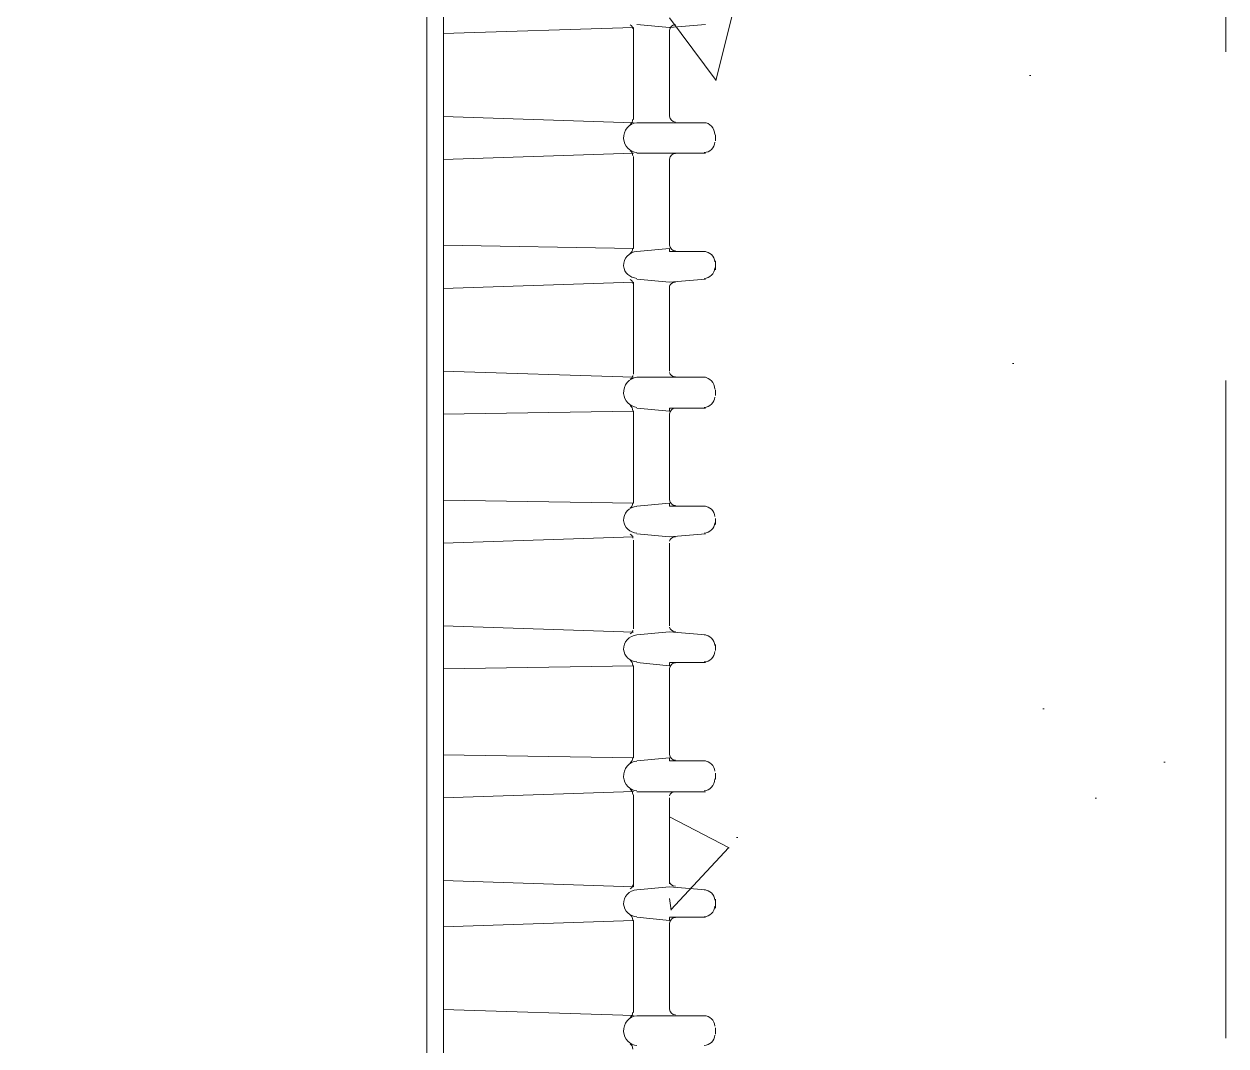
# Model space of a CAD drawing. Header units: millimetres. Extents: x -44713 to 26888, y -13000 to 43000.
# Drawn here: x 4566 to 4680.3, y 19948 to 20045.1 of the extents above; entities that cross this region are included whole.
import ezdxf

# ---------------------------------------------------------------- set-up
doc = ezdxf.new("R2010")
doc.units = ezdxf.units.MM
doc.header["$MEASUREMENT"] = 0
doc.linetypes.add('1735 X DT-5BR-RFP$0$DASH2', pattern=[0.375, 0.25, -0.125])
doc.layers.add('00-First Floor Projection', color=1, linetype='Continuous')
doc.layers.add('1735 X DT-5BR-RFP$0$0-MEP', color=251, linetype='Continuous', lineweight=20)

# ---------------------------------------------------------------- blocks, each defined once
blk = doc.blocks.new('1735 X DT-5BR-RFP$0$CU')
at = {"lineweight": 9, "ltscale": 0.1}
h = blk.add_hatch(dxfattribs=at)
h.set_pattern_fill('AR-CONC', color=256, scale=0.5, angle=32.50811999183522)
h.set_pattern_definition([(82.50811999183522, (0, 0), (81.10254330095633, 42.23392577497985), [9.525, -104.775]), (27.50811999183522, (0, 0), (-66.1994597641496, 71.09033509234848), [7.62, -83.820292085]), (132.9595646918352, (6.758523744466583, 3.519482244955815), (14.90308542681691, 113.3242574543215), [8.0950044, -89.0451223]), (78.69231999183522, (-13.65044587371189, 21.42020838948263), (125.5997257437213, 55.11406200192461), [14.2875, -157.1625]), (129.1436776018352, (-3.183817869457497, 26.01305301841987), (33.61750201465298, 168.1218785817081), [12.14251157, -133.56780408]), (23.6922711618352, (-13.65044587371189, 21.42020838948263), (33.61750202360966, 168.1218785801892), [11.429983535, -125.72986596]), (53.50811999183522, (0.4722697894573944, 22.89037922896792), (91.40900410328017, -2.380665639056851), [9.525, -104.775]), (358.5081199918352, (0.4722697894573944, 22.89037922896792), (-23.43377039453712, 94.2710602366183), [7.62, -83.82]), (103.9595649918352, (8.08968680935951, 22.69199040262853), (67.97523331074093, 91.89039490757936), [8.0950044, -89.04496879999999]), (70.00811999183523, (0, 0), (-21.41841449266676, 36.48321583742752), [0, -82.80399999999999, 0, -85.08999999999999, 0, -84.13749999999999]), (40.00811999183522, (0, 0), (1.255542939637092, 60.19698770824607), [0, -48.514, 0, -80.899, 0, -32.0675]), (0.008119991835219147, (-23.88353235427313, -15.22024714918876), (58.71217940796659, 34.01892106647043), [0, -31.75, 0, -99.06, 0, -131.445]), (350.0081199918353, (-34.59363654901445, -22.04547008604471), (55.62746051659537, 50.52500215303928), [0, -41.275, 0, -65.786, 0, -93.345])])
h.paths.add_polyline_path([(-395.2321804501119, -112.027635118541), (-371.195089462045, -128.7859550715281), (-295.8544211835325, -128.4562289905363), (-272.9062556020396, -112.0489274971637), (-273.5281810198928, -112.0803437644649), (-274.1483610483072, -112.1311913262635), (-274.766102336844, -112.201157901823), (-275.3809171059997, -112.2899383425632), (-275.9923175762722, -112.3972274999046), (-276.5998159681578, -112.5227202252675), (-277.2029245021539, -112.6661113700719), (-277.8011553987574, -112.8270957857382), (-278.3940208784649, -113.0053683236865), (-278.9810331617734, -113.2006238353371), (-279.5617044691792, -113.4125571721098), (-280.135547021181, -113.6408631854257), (-280.7020730382753, -113.8852367267047), (-281.260794740957, -114.1453726473663), (-281.811224349725, -114.4209657988315), (-282.3528740850757, -114.7117110325203), (-282.8852561675052, -115.0173031998525), (-283.4078828175116, -115.3374371522491), (-283.9202662555936, -115.6718077411307), (-284.4219187022425, -116.0201098179152), (-284.9123523779613, -116.3820382340253), (-285.3910795032434, -116.7572878408803), (-285.857612298587, -117.1455534899002), (-286.3114629844881, -117.5465300325054), (-286.7521437814451, -117.9599123201166), (-287.1791669099536, -118.3853952041529), (-287.5920445905118, -118.8226735360355), (-287.9902890436134, -119.271442167183), (-288.3734124897601, -119.7313959490195), (-288.7409271494471, -120.2022297329623), (-289.0923452431691, -120.6836383704302), (-289.4271789914256, -121.1753167128455), (-289.7449406147135, -121.6769596116306), (-289.7823728331305, -121.7335422717349), (-290.613920628692, -122.9902235978662), (-291.0534205775628, -123.7747451156106), (-291.5428628323642, -124.52317652062), (-292.0797515880421, -125.2340409210802), (-292.6615910395412, -125.9058614251754), (-293.2858853818073, -126.5371611410915), (-293.9501388097851, -127.1264631770132), (-294.6518555184207, -127.6722906411263), (-295.3885397026589, -128.1731666416152), (-296.157695557445, -128.6276142866658), (-296.9568272777254, -129.0341566844633), (-297.7834390584445, -129.3913169431926), (-298.6350350945473, -129.6976181710389), (-299.5091195809796, -129.9515834761875), (-300.4031967126875, -130.1517359668239), (-301.3147706846152, -130.2965987511329), (-302.2413456917093, -130.3846949373), (-303.1804259289254, -130.4145476335107), (-364.6203752431205, -130.4145476335107), (-365.1898010122152, -130.4035298794015), (-365.7555730021945, -130.3704567393594), (-366.3172984153127, -130.3153005596093), (-366.874609097982, -130.2380332095397), (-367.4271368966207, -130.1386265585384), (-367.9745136576428, -130.0170524759938), (-368.5163712274661, -129.8732828312932), (-369.0523414525056, -129.7072894938253), (-369.5820561791785, -129.5190443329781), (-370.1051472538996, -129.3085192181391), (-370.6212465230832, -129.0756860186978), (-371.129985833147, -128.8205166040408), (-371.6309970305077, -128.5429828435554), (-372.1239119615802, -128.2430566066321), (-372.6083624727802, -127.9207097626577), (-373.0839804105231, -127.5759141810202), (-373.550397621226, -127.2086417311072), (-374.0072459513064, -126.8188642823078), (-374.4541572471758, -126.4065537040096), (-374.8907633552544, -125.9716818656004), (-375.3166961219548, -125.5142206364683), (-375.7315873936951, -125.0341418860028), (-376.1350690168914, -124.5314174835895), (-376.5267728379582, -124.0060192986175), (-376.9063307033132, -123.4579192004727), (-377.27337445937, -122.887089058551), (-377.627535952545, -122.2935007422327), (-377.9684470292561, -121.6771261209063), (-378.3104228803555, -121.1750488958545), (-378.6669722852673, -120.6821182576867), (-379.0377639438217, -120.1987211114052), (-379.4224665558554, -119.7252443620093), (-379.8207488211945, -119.2620749145001), (-380.2322794396781, -118.8095996738802), (-380.6567271111338, -118.3682055451514), (-381.0937605353963, -117.9382794333119), (-381.5430484122964, -117.5202082433642), (-382.0042594416656, -117.1143788803108), (-382.4770623233399, -116.7211782491527), (-382.961125757151, -116.3409932548892), (-383.4561184429251, -115.9742108025229), (-383.9617090805041, -115.6212177970512), (-384.4775663697135, -115.2824011434829), (-385.0033590103898, -114.9581477468108), (-385.5387557023644, -114.6488445120412), (-386.0834251454652, -114.3548783441728), (-386.6370360395307, -114.0766361482089), (-387.199257084389, -113.8145048291485), (-387.769756979875, -113.5688712919946), (-388.348204425822, -113.3401224417457), (-388.9342681220574, -113.1286451834056), (-389.5276167684199, -112.9348264219735), (-390.1279190647393, -112.759053062452), (-390.7348437108456, -112.6017120098415), (-391.3480594065728, -112.4631901691429), (-391.967234851754, -112.3438744453578), (-392.5920387462212, -112.2441517434869), (-393.2221397898073, -112.1644089685319), (-393.857206682344, -112.1050330254932), (-394.4969081236642, -112.0664108193723), (-395.1409128135995, -112.0489292551703)], flags=16)
h.paths.add_polyline_path([(-325.2810833548409, 818.514959524106), (-321.1406515934687, 819.3932734728836), (-317.0128324743422, 820.1597155109895), (-312.8959022592272, 820.8147017098798), (-308.7881372099234, 821.3586481410064), (-304.6878135881798, 821.7919708758244), (-300.5932076557828, 822.115085985792), (-296.502595674519, 822.3284095423625), (-292.4142539061524, 822.4323576169907), (-288.3264586124673, 822.4273462811323), (-284.2374860552433, 822.3137916062427), (-280.1456124962501, 822.0921096637768), (-276.0491141972699, 821.7627165251896), (-271.9462674200699, 821.3260282619369), (-267.8353484264435, 820.7824609454742), (-263.7146334781484, 820.1324306472537), (-259.5823988369798, 819.3763534387352), (-255.4376267187607, 818.5148008351731), (-254.1931195255677, 818.2131431585731), (-252.8837463938629, 817.7370319252535), (-252.6411048883054, 817.6488080152563), (-251.8030032860269, 817.3430654348231), (-250.9832485659217, 816.9959138676751), (-250.1837136060779, 816.6088995707439), (-249.4062712845379, 816.183568800942), (-248.6527944793309, 815.7214678151753), (-247.9251560684941, 815.2241428703549), (-247.2252289300575, 814.6931402233843), (-246.5548859420585, 814.1300061311781), (-245.9159999825281, 813.5362868506379), (-245.1335584071935, 812.7190384543944), (-244.4118922096378, 811.8558770436049), (-243.7551490394759, 810.9502269372879), (-243.1674765463208, 810.0055124544599), (-242.6530223797874, 809.0251579141401), (-242.2159341894898, 808.0125876353469), (-241.8603596250416, 806.971225937097), (-241.5904463360563, 805.9044971384064), (-241.4103632565894, 804.8160002710238), (-241.4103632565912, 803.339653301853), (-240.7771906245503, 791.334407631277), (-240.6042068913672, 790.8190914685254), (-338.3880950322817, 790.8190915021198), (-340.2560256035791, 790.819091509087), (-339.9364186571328, 791.4937106369018), (-339.6315605636992, 803.3396533018613), (-339.6315605134074, 804.5853289595266), (-339.63152400147, 804.8161863511124), (-339.3910941900318, 805.8947254968424), (-339.0995036521683, 806.9333040956327), (-338.7564789979584, 807.9318224682467), (-338.3617468374802, 808.8901809354419), (-337.9150337808194, 809.8082798179657), (-337.4160664380503, 810.6860194365835), (-336.8645714192541, 811.5233001120539), (-336.2602753345134, 812.3200221651266), (-335.6029047939056, 813.0760859165653), (-334.8921864075105, 813.7913916871245), (-334.1278467854091, 814.4658397975645), (-333.3096125376846, 815.0993305686395), (-332.4372102744083, 815.691764321107), (-331.5103666056701, 816.2430413757237), (-330.528808141543, 816.7530620532523), (-329.4922614921081, 817.2217266744411), (-328.4006435863039, 817.6488664634971), (-326.8488041755124, 818.213143158573), (-325.5266252041172, 818.467668520099)], flags=16)
h.paths.add_polyline_path([(-312.895902259233, 820.8147017098794), (-317.0128324743446, 820.1597155109904), (-321.1406515934711, 819.3932734728829), (-325.2810833548396, 818.514959524104), (-325.5266252041172, 818.467668520099), (-326.8488041755117, 818.2131431585732), (-328.4006435863029, 817.6488664634958), (-329.4922614921072, 817.2217266744424), (-330.5288081415422, 816.7530620532508), (-331.5103666056675, 816.2430413757256), (-332.4372102744081, 815.6917643211067), (-333.3096125376828, 815.0993305686408), (-334.1278467854106, 814.4658397975668), (-334.8921864075101, 813.7913916871273), (-335.6029047939061, 813.0760859165664), (-336.2602753345137, 812.3200221651257), (-336.8645714192549, 811.5233001120548), (-337.4160664380512, 810.6860194365813), (-337.9150337808183, 809.8082798179663), (-338.3617468374822, 808.8901809354383), (-338.7564789979585, 807.9318224682489), (-339.0995036521674, 806.9333040956354), (-339.3910941900324, 805.8947254968429), (-339.6315605040936, 804.8160226047446), (-339.6315605636992, 803.3396533018575), (-339.9364186571329, 791.4937106369016), (-340.1845691647694, 790.969920147083), (-340.5952945104396, 790.8190915719373), (-361.0452321081077, 790.8190915866269), (-362.0782169702926, 790.8190915904797), (-359.2666937653455, 859.3521327338327), (-359.1767919195903, 859.859161187056), (-358.9545692332273, 860.3292093684776), (-358.6140628356796, 860.7325857221696), (-358.1767814578116, 861.0438102175324), (-357.6703468052257, 861.2432237704555), (-357.1267425100596, 861.3182309118303), (-327.7996388805208, 861.6175545614684), (-298.4717794506749, 861.3927584244359), (-291.1380806757857, 860.789850316072), (-283.9658291022498, 859.2367091705082), (-277.0950417862453, 856.763657027485), (-270.659861566264, 853.4189768884908), (-264.7859266408432, 849.267969113886), (-259.5879167143088, 844.3916756414724), (-256.4344231710858, 840.5768124271023), (-253.7550007125654, 836.4570553398219), (-251.5830182690214, 832.0837108419429), (-249.2514534700945, 826.0245623395494), (-247.3596076503738, 819.8327935107642), (-245.915999995332, 813.5362868625373), (-246.5548859420561, 814.1300061311763), (-247.2252289300588, 814.6931402233855), (-247.9251560684916, 815.2241428703537), (-248.6527944793278, 815.7214678151745), (-249.4062712845395, 816.1835688009442), (-250.1837136060798, 816.6088995707454), (-250.9832485659226, 816.995913867675), (-251.8030032860333, 817.3430654348258), (-252.6411048885475, 817.6488080153179), (-252.8837463938629, 817.7370319252535), (-254.1931195255676, 818.2131431585728), (-255.4376267187615, 818.5148008351736), (-259.5823988369838, 819.3763534387364), (-263.7146334781545, 820.1324306472554), (-267.8353484264489, 820.7824609454747), (-271.946267420071, 821.3260282619373), (-276.0491141972725, 821.7627165251902), (-280.1456124962528, 822.0921096637767), (-284.2374860552418, 822.3137916062427), (-288.3264586124671, 822.4273462811323), (-292.414253906156, 822.4323576169907), (-296.5025956745176, 822.3284095423624), (-300.5932076557855, 822.1150859857926), (-304.687813588176, 821.7919708758254), (-308.7881372099162, 821.3586481410059)], flags=16)
h.paths.add_polyline_path([(-134.8078217342648, -41.43622178969963), (-156.317303823734, -41.43622178969963), (-156.3173038237339, 470.9344189653183), (-134.8078217342648, 470.9344189653183)], flags=16)
h.paths.add_polyline_path([(-156.3286865350165, 555.5049961096229), (-156.3286865350165, 597.7973821646156), (-119.5257324843083, 597.7742243544797), (-119.5257324843083, 555.481838299487)], flags=16)
h.paths.add_polyline_path([(-519.0436849731896, 555.5049954630083), (-519.0436849731896, 597.7228549009742), (-486.9173038389343, 597.7228549009743), (-486.9173038389343, 555.5049954630083)], flags=16)
h.paths.add_polyline_path([(-494.4146999035721, 28.52348356219788), (-519.0410606257301, 28.52348356219788), (-519.0410606257302, 70.75198822082167), (-494.4146999035722, 70.75198822082166)], flags=16)
h.paths.add_polyline_path([(-369.9512417313108, -130.4145466798363), (-300.0398163453441, -130.0774636658666), (-340.6288102110809, -130.4145476335107)], flags=16)
h.paths.add_polyline_path([(-562.229982714136, 863.2178195005836), (-562.229982714136, -186.7820873870878), (-81.9173040386595, -186.7820873870878), (-81.9173040386595, 863.2178195005836)])
h.paths.add_polyline_path([(-398.5529425297, -111.7614656402664), (-369.9512417313108, -130.4145466798363), (-300.0398163453441, -130.0774636658666), (-271.3121638966195, -111.7614656402664), (-156.3173038983577, -111.7614656402664), (-156.3173038767181, 790.819091439568), (-486.9173039976195, 790.8190914395677), (-486.9173040192591, -111.7614656402665)], flags=16)
at = {"linetype": '1735 X DT-5BR-RFP$0$DASH2', "lineweight": 9, "ltscale": 250}
blk.add_lwpolyline([(-81.9173040386595, 863.2178195005836), (-562.229982714136, 863.2178195005836), (-562.229982714136, -186.7820873870878), (-81.9173040386595, -186.7820873870878)], close=True, dxfattribs=at)
at = {"lineweight": 20}
for points in [[(-156.3173036571916, 770.5201390272559), (-156.3173036571916, 770.5201390272559), (-156.3173041340342, -87.2491294854699), (-156.3173041340342, -87.2491294854699)], [(-157.8805260654917, 313.1462367063941), (-157.8805260654917, 313.1462367063941), (-157.9754094478049, 767.765111733097), (-157.9754094478049, 767.765111733097)], [(-157.8805260654917, 313.1462367063941), (-157.8805260654917, 313.1462367063941), (-157.8805262443057, -87.25977535185666), (-157.8805262443057, -87.25977535185666)]]:
    blk.add_open_spline(points, degree=3, dxfattribs=at)
at = {"lineweight": 5}
for points in [[(-139.1825671192637, 343.8443272596705), (-139.1294480558863, 344.5470107084693), (-138.5944619771471, 345.1219347006336), (-137.9115008708486, 345.171620178844)], [(-138.3136890527257, 345.4981196409717), (-138.3136889335165, 345.2851846701087), (-138.4085447784892, 345.0970924383655), (-138.5527254339686, 345.00836925568)], [(-131.5409909483424, 345.1716197019996), (-130.9794450398913, 345.1467769628944), (-130.5241377350321, 344.7102606779517), (-130.5241374370089, 344.1708257681312)], [(-130.4558414217481, 344.0714571958961), (-130.4558414217481, 344.0714571958961), (-130.4558413025388, 343.4965336805762), (-130.4558413025388, 343.4965336805762)], [(-137.9115007516375, 342.3289406782642), (-138.6627578732005, 342.3928211218299), (-139.2356864806643, 343.0564678198352), (-139.1825671192637, 343.8443272596705)], [(-130.5241374370107, 343.3084414488258), (-130.5241374966117, 342.769006062168), (-130.9794450398913, 342.3431370741309), (-131.5409908887377, 342.3289406782569)], [(-156.3286865946284, 341.7433708197132), (-156.3286865946284, 341.7433708197132), (-138.2453927990427, 342.3182948118556), (-138.2453927990427, 342.3182948118556)], [(-138.5527253743658, 342.4921906477393), (-138.4085447784892, 342.4070170408741), (-138.3136889335146, 342.2189252859534), (-138.3136887547007, 341.9917953497352)], [(-138.2453927990427, 333.2792156225623), (-138.2453927990427, 333.2792156225623), (-138.2453928586492, 342.0308325773658), (-138.2453928586492, 342.0308325773658)], [(-134.8192043897143, 342.3289406782569), (-134.8192043897143, 342.3289406782569), (-137.9380602833262, 342.3289411551013), (-137.9380602833262, 342.3289411551013)], [(-134.8192043897143, 342.3289406782569), (-134.8192043897143, 342.3289406782569), (-131.3930159207812, 342.3289416319312), (-131.3930159207812, 342.3289416319312)], [(-134.8078215714922, 342.3289411550941), (-134.8078215714922, 342.3289411550941), (-134.8078215714922, 342.3289411550941), (-134.8078215714922, 342.3289411550941)], [(-134.8078215118876, 341.7043331152381), (-134.8078216310969, 342.0059907919349), (-134.5649908777705, 342.2437675482215), (-134.2424816485873, 342.2544138914527)], [(-134.8078216907015, 333.5808728224147), (-134.8078216907015, 333.5808728224147), (-134.8078215714941, 341.7433703428687), (-134.8078215714941, 341.7433703428687)], [(-156.3286864754209, 333.868335056919), (-156.3286864754209, 333.868335056919), (-138.2453927990427, 333.2792156225623), (-138.2453927990427, 333.2792156225623)], [(-139.1825674172887, 331.7247913366737), (-139.1294482347002, 332.3777912146106), (-138.5944619175443, 332.8923838621558), (-137.9115008708486, 332.9172256475867)], [(-138.3136891719314, 333.2543728834498), (-138.31368887391, 333.0414383894386), (-138.4085447784892, 332.8391497618213), (-138.5527254935732, 332.7539766317859)], [(-134.819204270505, 333.2898624426307), (-134.819204270505, 333.2898624426307), (-137.938060283328, 332.9775579458583), (-137.938060283328, 332.9775579458583)], [(-134.819204270505, 332.9775574690357), (-134.819204270505, 332.9775574690357), (-131.3930157419672, 332.9775574690357), (-131.3930157419672, 332.9775574690357)], [(-134.2424816485891, 332.9917533880653), (-134.5649911757955, 333.0024002081336), (-134.8078216310987, 333.2543733603015), (-134.8078218099108, 333.5418351179469)], [(-134.8078215118876, 332.9917538649024), (-134.8078215118876, 332.9917538649024), (-134.8078215714922, 333.289862442638), (-134.8078215714922, 333.289862442638)], [(-131.5409908291331, 332.9172266012683), (-130.9794449206838, 332.9172266012611), (-130.5241375562182, 332.4665148741115), (-130.52413755622, 331.9270799643054)], [(-137.9115006324282, 330.3620098120082), (-138.6627580520144, 330.4116938597144), (-139.2356866594782, 331.0256555563465), (-139.1825674172887, 331.7247913366737)], [(-130.4558413621417, 332.1151717192115), (-130.4558413621417, 332.1151717192115), (-130.455841302537, 331.2492378241004), (-130.455841302537, 331.2492378241004)], [(-138.5527255531761, 330.2626393324317), (-138.4085444804659, 330.198759842533), (-138.3136888143072, 330.0497048384132), (-138.3136888143072, 329.8971016889991)], [(-134.8192043897143, 330.0851939207569), (-134.8192043897143, 330.0851939207569), (-137.9380603429327, 330.3620098120155), (-137.9380603429327, 330.3620098120155)], [(-134.8192043897143, 330.0851939207569), (-134.8192043897143, 330.0851939207569), (-131.3930158015719, 330.3620098120155), (-131.3930158015719, 330.3620098120155)], [(-130.5241375562182, 331.3521559721412), (-130.5241376754275, 330.8127215391578), (-130.9794450398931, 330.3868515974464), (-131.5409908291331, 330.3620088583411)], [(-156.3286865350237, 329.4854286200061), (-156.3286865350237, 329.4854286200061), (-138.2453928586474, 330.0745475775257), (-138.2453928586474, 330.0745475775257)], [(-138.245392918252, 321.3229296690479), (-138.245392918252, 321.3229296690479), (-138.2453928586474, 330.0745475775257), (-138.2453928586474, 330.0745475775257)], [(-134.8078216907033, 330.0851948744312), (-134.8078216907033, 330.0851948744312), (-134.8078216907033, 330.0851948744312), (-134.8078216907033, 330.0851948744312)], [(-134.807821750308, 329.609639454502), (-134.8078216907015, 329.8225744253577), (-134.5649909969798, 330.0000207907142), (-134.2424817081937, 330.0106676107825)], [(-134.8078216310969, 321.6103923803748), (-134.8078216310969, 321.6103923803748), (-134.8078216907015, 329.7870862966956), (-134.8078216907015, 329.7870862966956)], [(-156.3286864158144, 321.6103923803748), (-156.3286864158144, 321.6103923803748), (-138.2453928586474, 321.0354683882179), (-138.2453928586474, 321.0354683882179)], [(-138.3136889335146, 321.2980883604469), (-138.31368887391, 321.0851533895911), (-138.4085448976984, 320.8828647619739), (-138.5527252551547, 320.7976916319312)], [(-134.2424817081919, 321.0461152082862), (-134.564991116189, 321.0461152082862), (-134.8078216907015, 321.2235610968055), (-134.8078216907015, 321.4471424108924)], [(-139.1825672384748, 319.6442945486488), (-139.1294480558863, 320.3469794279517), (-138.5944620367518, 320.9077075010719), (-137.911500692031, 320.9609416014137)], [(-134.8192043301096, 321.0461152082862), (-134.8192043301096, 321.0461152082862), (-137.9380602833262, 321.0461156851234), (-137.9380602833262, 321.0461156851234)], [(-134.8192043301096, 321.0461152082862), (-134.8192043301096, 321.0461152082862), (-131.3930158015719, 321.0461152082862), (-131.3930158015719, 321.0461152082862)], [(-134.8078216310969, 321.0461147314491), (-134.8078216310969, 321.0461147314491), (-134.8078216310969, 321.0461147314491), (-134.8078216310969, 321.0461147314491)], [(-131.5409905907145, 320.9609416014064), (-130.979444920682, 320.9360988623084), (-130.5241376754275, 320.446348477024), (-130.5241375562182, 319.8323867803992)], [(-137.9115007516393, 318.1289093977393), (-138.6627579328051, 318.1679480558887), (-139.2356864210615, 318.8564365393104), (-139.1825672384748, 319.6442945486488)], [(-130.5241374966135, 319.1048605925025), (-130.5241377946368, 318.5689738279762), (-130.9794449802885, 318.1289089209095), (-131.5409907695284, 318.1040676123084)], [(-130.455841302537, 319.8572290426673), (-130.455841302537, 319.8572290426673), (-130.4558413621435, 319.292952824253), (-130.4558413621435, 319.292952824253)], [(-156.3286865350256, 317.5397899633899), (-156.3286865350256, 317.5397899633899), (-138.2453928586474, 317.8308008200038), (-138.2453928586474, 317.8308008200038)], [(-138.5527254339668, 318.2815125471534), (-138.4085446592817, 318.1927888876453), (-138.3136889335146, 318.0046966558948), (-138.3136888739118, 317.791762161869)], [(-138.2453928586492, 309.0791833883704), (-138.2453928586492, 309.0791833883704), (-138.2453928586474, 317.8308008200038), (-138.2453928586474, 317.8308008200038)], [(-134.8192044493189, 317.816604424137), (-134.8192044493189, 317.816604424137), (-137.9380603429327, 318.1040671354785), (-137.9380603429327, 318.1040671354785)], [(-134.8192043301096, 318.1040671354713), (-134.8192043301096, 318.1040671354713), (-131.3930158611765, 318.1040671354713), (-131.3930158611765, 318.1040671354713)], [(-134.8078216907033, 317.8308008200111), (-134.8078216907033, 317.8308008200111), (-134.8078216907015, 318.1182630545081), (-134.8078216907015, 318.1182630545081)], [(-134.8078215714922, 317.5043004042091), (-134.8078216310969, 317.805958557743), (-134.5649910565844, 318.0437357908668), (-134.2424815889826, 318.054382134098)], [(-134.8078215714922, 309.3772924429286), (-134.8078215714922, 309.3772924429286), (-134.8078216310987, 317.5397904402198), (-134.8078216310987, 317.5397904402198)], [(-156.3286865350237, 309.3666446691932), (-156.3286865350237, 309.3666446691932), (-138.2453928586492, 309.0791833883704), (-138.2453928586492, 309.0791833883704)], [(-139.1825672980794, 307.5247600561488), (-139.1294481154928, 308.1529176718177), (-138.5944618579379, 308.6639607435645), (-137.9115008708468, 308.7136457449378)], [(-138.31368887391, 309.0401456839027), (-138.3136888739118, 308.8414056784095), (-138.408544599677, 308.6391184812892), (-138.5527253743639, 308.5539439207496)], [(-134.8192043301115, 309.0898297316016), (-134.8192043301115, 309.0898297316016), (-137.9380603429308, 308.7775261885108), (-137.9380603429308, 308.7775261885108)], [(-134.819204270505, 308.7775261885108), (-134.819204270505, 308.7775261885108), (-131.3930158015719, 308.7775261885108), (-131.3930158015719, 308.7775261885108)], [(-134.2424817081919, 308.7917211538734), (-134.5649908777705, 308.8023679739417), (-134.8078217503062, 309.0401447302356), (-134.8078216907015, 309.3418028837696)], [(-134.8078216310969, 308.7917221075477), (-134.8078216310969, 308.7917221075477), (-134.8078215714922, 309.0791833883704), (-134.8078215714922, 309.0791833883704)], [(-131.540991007947, 308.7136447912708), (-130.9794449802848, 308.6888030058326), (-130.5241373178014, 308.2522871977271), (-130.5241376754275, 307.7270482069434)], [(-137.9115006920347, 306.1477811819495), (-138.6627578135976, 306.2116625791896), (-139.2356865998736, 306.8256242758216), (-139.1825672980794, 307.5247600561488)], [(-130.4558413621417, 307.6134827619971), (-130.4558413621417, 307.6134827619971), (-130.4558414217481, 307.0385587698402), (-130.4558414217481, 307.0385587698402)], [(-130.5241376754275, 307.1485751158179), (-130.5241374370089, 306.6126897818031), (-130.9794449802866, 306.1726243978846), (-131.5409908887395, 306.1477821356311)], [(-156.3286865350256, 305.2853968626441), (-156.3286865350256, 305.2853968626441), (-138.2453926798335, 305.8745162970008), (-138.2453926798335, 305.8745162970008)], [(-138.5527253147593, 306.0484126097144), (-138.4085446592817, 305.9845321661414), (-138.3136887547007, 305.8496735578956), (-138.3136887547007, 305.6970704084888)], [(-138.2453928586474, 297.122898388523), (-138.2453928586474, 297.122898388523), (-138.2453929778585, 305.5728576666224), (-138.2453929778585, 305.5728576666224)], [(-134.8192043301115, 305.8603203779639), (-134.8192043301115, 305.8603203779639), (-137.938060342929, 306.147782612461), (-137.938060342929, 306.147782612461)], [(-134.8192043301115, 305.8603203779639), (-134.8192043301115, 305.8603203779639), (-131.3930158611784, 306.1477821356239), (-131.3930158611784, 306.1477821356239)], [(-134.8078216907015, 305.8745153433265), (-134.8078216907015, 305.8745153433265), (-134.8078216907015, 305.8745153433265), (-134.8078216907015, 305.8745153433265)], [(-134.8078215714922, 305.3989618307533), (-134.8078217503062, 305.6225431448329), (-134.5649910565844, 305.7964399343837), (-134.2424815889826, 305.8106353765907)], [(-134.8078216907015, 297.4103596693458), (-134.8078216907015, 297.4103596693458), (-134.8078216310987, 305.2853959089698), (-134.8078216310987, 305.2853959089698)], [(-156.3286865946302, 297.4103606230274), (-156.3286865946302, 297.4103606230274), (-138.2453929182539, 296.8212407118262), (-138.2453929182539, 296.8212407118262)], [(-134.2424817677984, 296.8212402349891), (-134.5649909969798, 296.8354366308704), (-134.8078216907015, 297.0199792868079), (-134.8078218099108, 297.2329142576637)], [(-139.1825674172887, 295.2810123449744), (-139.129447936677, 295.9056218153419), (-138.5944617387304, 296.4202139860645), (-137.9115008708468, 296.4698980337562)], [(-138.3136888143054, 296.9348066336097), (-138.3136889931193, 296.796397972721), (-138.4085447188845, 296.6473443991126), (-138.5527253743639, 296.5692685133399)], [(-134.8192043897161, 296.8212402349891), (-134.8192043897161, 296.8212402349891), (-137.9380603429308, 296.5444248205604), (-137.9380603429308, 296.5444248205604)], [(-134.8192043897161, 296.8212402349891), (-134.8192043897161, 296.8212402349891), (-131.3930158611765, 296.5444262510719), (-131.3930158611765, 296.5444262510719)], [(-134.8078216907015, 296.8212407118262), (-134.8078216907015, 296.8212407118262), (-134.8078216907015, 296.8212407118262), (-134.8078216907015, 296.8212407118262)], [(-131.5409908291331, 296.4698989874305), (-130.9794449802866, 296.4450562483325), (-130.5241375562182, 296.0085399633826), (-130.52413755622, 295.4939473158374)], [(-137.9115007516393, 293.9288776403919), (-138.6627578732005, 293.978563118595), (-139.2356865998736, 294.5818770414771), (-139.1825674172887, 295.2810123449744)], [(-130.5241376754275, 294.8941810614124), (-130.5241375562182, 294.354747582096), (-130.9794449206838, 293.9288776403846), (-131.5409909483442, 293.9040344244422)], [(-130.4558414217463, 295.6571972853126), (-130.4558414217463, 295.6571972853126), (-130.4558414217463, 295.0680778509559), (-130.4558414217463, 295.0680778509559)], [(-138.5527253147611, 294.0779321676673), (-138.4085447784892, 293.9927571302833), (-138.3136891123286, 293.8046648985328), (-138.3136889335146, 293.5917304045215)], [(-134.8192043897143, 293.6272199636878), (-134.8192043897143, 293.6272199636878), (-137.9380604025355, 293.9040349012794), (-137.9380604025355, 293.9040349012794)], [(-134.8192043897143, 293.9040349012794), (-134.8192043897143, 293.9040349012794), (-131.3930158611784, 293.9040353781165), (-131.3930158611784, 293.9040353781165)], [(-134.8078217503062, 293.6272190100135), (-134.8078217503062, 293.6272190100135), (-134.8078216310969, 293.9182308203162), (-134.8078216310969, 293.9182308203162)], [(-134.8078216310987, 293.3042691236915), (-134.8078216310969, 293.6023777014198), (-134.564991116189, 293.8401549345435), (-134.2424815889826, 293.8543508535804)], [(-156.3286865350237, 293.3291113859595), (-156.3286865350237, 293.3291113859595), (-138.2453928586474, 293.6165736204566), (-138.2453928586474, 293.6165736204566)], [(-138.2453927990409, 284.879151631023), (-138.2453927990409, 284.879151631023), (-138.2453928586474, 293.6165736204566), (-138.2453928586474, 293.6165736204566)], [(-134.8078216907033, 285.1666129118457), (-134.8078216907033, 285.1666129118457), (-134.8078216310951, 293.329111862804), (-134.8078216310951, 293.329111862804)], [(-156.3286865350256, 285.1524179464759), (-156.3286865350256, 285.1524179464759), (-138.2453927394363, 284.864956188816), (-138.2453927394363, 284.864956188816)], [(-138.3136889335146, 284.8401139265552), (-138.3136889931175, 284.6271789556922), (-138.4085445996752, 284.439086723949), (-138.5527253743658, 284.3397171980323)], [(-134.819204270505, 284.8649561888233), (-134.819204270505, 284.8649561888233), (-137.9380603429308, 284.5881412512244), (-137.9380603429308, 284.5881412512244)], [(-134.8192043301096, 284.5881412512244), (-134.8192043301096, 284.5881412512244), (-131.3930158015719, 284.5881412512244), (-131.3930158015719, 284.5881412512244)], [(-134.2424817081901, 284.5881407743873), (-134.5649911757937, 284.5881402975429), (-134.8078216907015, 284.8401134497035), (-134.8078215118876, 285.1417706495777)], [(-134.8078216907033, 284.5881402975501), (-134.8078216907033, 284.5881402975501), (-134.8078216907033, 284.8791506773414), (-134.8078216907033, 284.8791506773414)], [(-139.182567238473, 283.186320591587), (-139.1294480558863, 283.88900547089), (-138.5944617387304, 284.453281689297), (-137.9115007516393, 284.5136135107532)], [(-131.5409907099256, 284.5136135107459), (-130.9794449802866, 284.4887712484706), (-130.5241374966135, 284.0522554403724), (-130.5241375562182, 283.5376632696571)], [(-130.4558413621417, 283.3992546087684), (-130.4558413621417, 283.3992546087684), (-130.4558414217463, 282.8349774366798), (-130.4558414217463, 282.8349774366798)], [(-137.9115007516375, 281.6602881437793), (-138.6627579328069, 281.7348154074134), (-139.2356865402689, 282.412657070774), (-139.182567238473, 283.186320591587)], [(-130.5241376158247, 282.7852933889808), (-130.5241375562182, 282.1748807913245), (-130.979444920682, 281.6851308828846), (-131.5409908291313, 281.6602886206092)], [(-156.3286865946284, 281.0853646284522), (-156.3286865946284, 281.0853646284522), (-138.2453928586474, 281.6602876669349), (-138.2453928586474, 281.6602876669349)], [(-138.5527254339686, 281.8483798986781), (-138.4085445996752, 281.7738531118812), (-138.31368887391, 281.6354449278297), (-138.31368887391, 281.4828427320972)], [(-138.2453928586474, 272.6212089544788), (-138.2453928586474, 272.6212089544788), (-138.245392918252, 281.3728263861121), (-138.245392918252, 281.3728263861121)], [(-134.8192043897143, 281.6602876669349), (-134.8192043897143, 281.6602876669349), (-137.9380604621401, 281.6602876669349), (-137.9380604621401, 281.6602876669349)], [(-134.8192043897143, 281.6602876669349), (-134.8192043897143, 281.6602876669349), (-131.3930158015719, 281.6602876669422), (-131.3930158015719, 281.6602876669422)], [(-134.8078217503062, 281.6709354406776), (-134.8078217503062, 281.6709354406776), (-134.8078217503062, 281.6709354406776), (-134.8078217503062, 281.6709354406776)], [(-134.8078216907015, 281.1953804975929), (-134.8078216310987, 281.4083154684486), (-134.5649911161909, 281.5964081770362), (-134.2424817081919, 281.6106031423988)], [(-134.8078216310969, 272.9193170553626), (-134.8078216310969, 272.9193170553626), (-134.8078217503062, 281.0853646284449), (-134.8078217503062, 281.0853646284449)], [(-156.3286864754173, 273.2103288656654), (-156.3286864754173, 273.2103288656654), (-138.2453928586474, 272.6212089544788), (-138.2453928586474, 272.6212089544788)], [(-156.3286864754173, 273.2103288656654), (-156.3286864754173, 273.2103288656654), (-138.2453928586474, 272.6212089544788), (-138.2453928586474, 272.6212089544788)], [(-139.182567238473, 271.0809805876197), (-139.1294482347002, 271.7197845465125), (-138.5944619771471, 272.2059863096729), (-137.9115006920347, 272.2592204100074)], [(-138.3136889335146, 272.7347739225879), (-138.3136889335146, 272.582171250011), (-138.408544599677, 272.4331171995509), (-138.5527253147611, 272.3692362791553)], [(-134.819204270505, 272.6212089544642), (-134.819204270505, 272.6212089544642), (-137.9380603429308, 272.3195517546119), (-137.9380603429308, 272.3195517546119)], [(-134.819204270505, 272.6212089544642), (-134.819204270505, 272.6212089544642), (-131.3930158611765, 272.3195517546192), (-131.3930158611765, 272.3195517546192)], [(-134.2424816485873, 272.6212089544642), (-134.5649910565862, 272.6318557745399), (-134.8078216310969, 272.8093016630592), (-134.8078215118894, 273.0328829771461)], [(-134.8078216907033, 272.6212080007972), (-134.8078216907033, 272.6212080007972), (-134.8078216907033, 272.6212080007972), (-134.8078216907033, 272.6212080007972)], [(-131.540990650321, 272.2592204100001), (-130.9794450398931, 272.2450235372962), (-130.5241374966154, 271.8085077291908), (-130.5241376754257, 271.2690737730445)], [(-137.9115007516375, 269.7040031439174), (-138.6627579328069, 269.7536881452979), (-139.2356864806661, 270.36764984193), (-139.182567238473, 271.0809805876197)], [(-130.4558413621417, 271.457166004795), (-130.4558413621417, 271.457166004795), (-130.4558412429324, 270.5805848127784), (-130.4558412429324, 270.5805848127784)], [(-138.5527254935732, 269.8778994566383), (-138.4085446592799, 269.7785308844032), (-138.3136889931211, 269.5904381758155), (-138.3136889335165, 269.3916991239967)], [(-134.8192043301096, 269.4165418631019), (-134.8192043301096, 269.4165418631019), (-137.9380604025355, 269.7040031439174), (-137.9380604025355, 269.7040031439174)], [(-134.819204270505, 269.7040031439319), (-134.819204270505, 269.7040031439319), (-131.3930159803858, 269.7040031439174), (-131.3930159803858, 269.7040031439174)], [(-134.807821750308, 269.4271877294959), (-134.807821750308, 269.4271877294959), (-134.8078216907015, 269.7040031439246), (-134.8078216907015, 269.7040031439246)], [(-130.5241374370089, 270.6799543386951), (-130.5241374966154, 270.1547143942298), (-130.9794450994959, 269.714649963993), (-131.540991007947, 269.7040026670875)], [(-156.3286864754191, 269.1148841864051), (-156.3286864754191, 269.1148841864051), (-138.2453929182539, 269.4165409094276), (-138.2453929182539, 269.4165409094276)], [(-156.3286864754191, 269.1148841864051), (-156.3286864754191, 269.1148841864051), (-138.2453929182539, 269.4165409094276), (-138.2453929182539, 269.4165409094276)], [(-138.2453928586474, 260.664924431454), (-138.2453928586474, 260.664924431454), (-138.2453929182539, 269.4165409094276), (-138.2453929182539, 269.4165409094276)], [(-134.8078216906997, 269.0900414472999), (-134.8078216907015, 269.3916991239967), (-134.5649911757937, 269.6401222235218), (-134.2424816485891, 269.6401222235145)], [(-134.8078216907015, 260.9630320555225), (-134.8078216907015, 260.9630320555225), (-134.8078217503062, 269.1290786749305), (-134.8078217503062, 269.1290786749305)], [(-156.3286867138377, 260.9523861891212), (-156.3286867138377, 260.9523861891212), (-138.2453930374613, 260.3632658010902), (-138.2453930374613, 260.3632658010902)], [(-156.3286867138377, 260.9523861891212), (-156.3286867138377, 260.9523861891212), (-138.2453930374613, 260.3632658010902), (-138.2453930374613, 260.3632658010902)], [(-138.313689171935, 260.6258852964893), (-138.3136889335146, 260.4129508024635), (-138.4085448976984, 260.2248580938831), (-138.5527254339686, 260.1254890448035)], [(-134.2424815889826, 260.3774621969642), (-134.5649910565862, 260.3881090170398), (-134.8078216310987, 260.6258862501563), (-134.8078218099126, 260.9275439268531)], [(-139.1825672980776, 258.9756410604896), (-139.1294481750956, 259.688973713528), (-138.5944617983332, 260.249700832981), (-137.9115008708486, 260.2993863111915)], [(-134.8192044493189, 260.3632658010902), (-134.8192044493189, 260.3632658010902), (-137.9380602237215, 260.3632667547645), (-137.9380602237215, 260.3632667547645)], [(-134.8192044493189, 260.3632658010902), (-134.8192044493189, 260.3632658010902), (-131.393015920783, 260.3632658010829), (-131.393015920783, 260.3632658010829)], [(-134.8078216907015, 260.3774621969642), (-134.8078216907015, 260.3774621969642), (-134.8078216907015, 260.3774621969642), (-134.8078216907015, 260.3774621969642)], [(-131.5409907099238, 260.2993863111915), (-130.9794450994959, 260.288739014286), (-130.5241375562182, 259.8486736303821), (-130.5241373774043, 259.3234355932655)], [(-137.9115006920329, 257.4602563864246), (-138.6627578732005, 257.5205877310218), (-139.2356864806661, 258.1842339521827), (-139.1825672980776, 258.9756410604896)], [(-130.5241376754275, 258.5994565969886), (-130.5241376158247, 257.971298981327), (-130.9794450398913, 257.4709032064857), (-131.5409909483424, 257.4602563864173)], [(-130.4558414217463, 259.1992233282508), (-130.4558414217463, 259.1992233282508), (-130.4558414217463, 258.624299812931), (-130.4558414217463, 258.624299812931)], [(-156.328686654233, 256.8711369520533), (-156.328686654233, 256.8711369520533), (-138.2453928586456, 257.4602563864173), (-138.2453928586456, 257.4602563864173)], [(-156.328686654233, 256.8711369520533), (-156.328686654233, 256.8711369520533), (-138.2453928586456, 257.4602563864173), (-138.2453928586456, 257.4602563864173)], [(-138.5527254339686, 257.6235063558997), (-138.4085448380938, 257.5347831732215), (-138.3136890527239, 257.3324959761085), (-138.31368887391, 257.1337564474525)], [(-138.245392918252, 248.4211771971168), (-138.245392918252, 248.4211771971168), (-138.2453928586474, 257.158599186565), (-138.2453928586474, 257.158599186565)], [(-134.8192043897143, 257.4602563864173), (-134.8192043897143, 257.4602563864173), (-137.9380604025373, 257.4602563864173), (-137.9380604025373, 257.4602563864173)], [(-134.8192043897143, 257.4602563864173), (-134.8192043897143, 257.4602563864173), (-131.3930159803858, 257.4602559095802), (-131.3930159803858, 257.4602559095802)], [(-134.8078216907033, 257.460255432743), (-134.8078216907033, 257.460255432743), (-134.8078216907033, 257.460255432743), (-134.8078216907033, 257.460255432743)], [(-134.8078216310969, 256.8569415098682), (-134.8078217503062, 257.1444032675208), (-134.5649910565826, 257.385729122776), (-134.2424817081919, 257.3963764196815)], [(-134.8078215714922, 248.7086389547767), (-134.8078215714922, 248.7086389547767), (-134.807821750308, 256.8817837721217), (-134.807821750308, 256.8817837721217)], [(-156.3286865350237, 248.9961011892665), (-156.3286865350237, 248.9961011892665), (-138.245392918252, 248.4211771971168), (-138.245392918252, 248.4211771971168)], [(-138.3136889931193, 248.5311935430946), (-138.3136891123304, 248.3714921957435), (-138.4085449573031, 248.2437308317603), (-138.5527253147593, 248.1692045217933)], [(-134.8192043897143, 248.4211771971168), (-134.8192043897143, 248.4211771971168), (-137.9380603429327, 248.11951952042), (-137.9380603429327, 248.11951952042)], [(-134.8192043897143, 248.4211771971168), (-134.8192043897143, 248.4211771971168), (-131.3930159207812, 248.1195199972572), (-131.3930159207812, 248.1195199972572)], [(-134.2424817677966, 248.1301658636512), (-134.5649909969816, 248.1443613058509), (-134.8078215714922, 248.382139492649), (-134.8078215118858, 248.6837966925086)], [(-134.8078216310969, 248.4211767202869), (-134.8078216310969, 248.4211767202869), (-134.8078216310969, 248.4211767202869), (-134.8078216310969, 248.4211767202869)]]:
    blk.add_open_spline(points, degree=3, dxfattribs=at)
blk = doc.blocks.new('1735 X DT-5BR-RFP')
at = {"layer": '1735 X DT-5BR-RFP$0$0-MEP', "extrusion": (0, 0, -1), "zscale": -1, "rotation": 180}
blk.add_blockref('1735 X DT-5BR-RFP$0$CU', (-4762.229982715624, 20293.19569129138), dxfattribs=at)

msp = doc.modelspace()

# ---------------------------------------------------------------- block references
at = {"layer": '00-First Floor Projection'}
msp.add_blockref('1735 X DT-5BR-RFP', (0, 0), dxfattribs=at)

doc.saveas('drawing.dxf')
